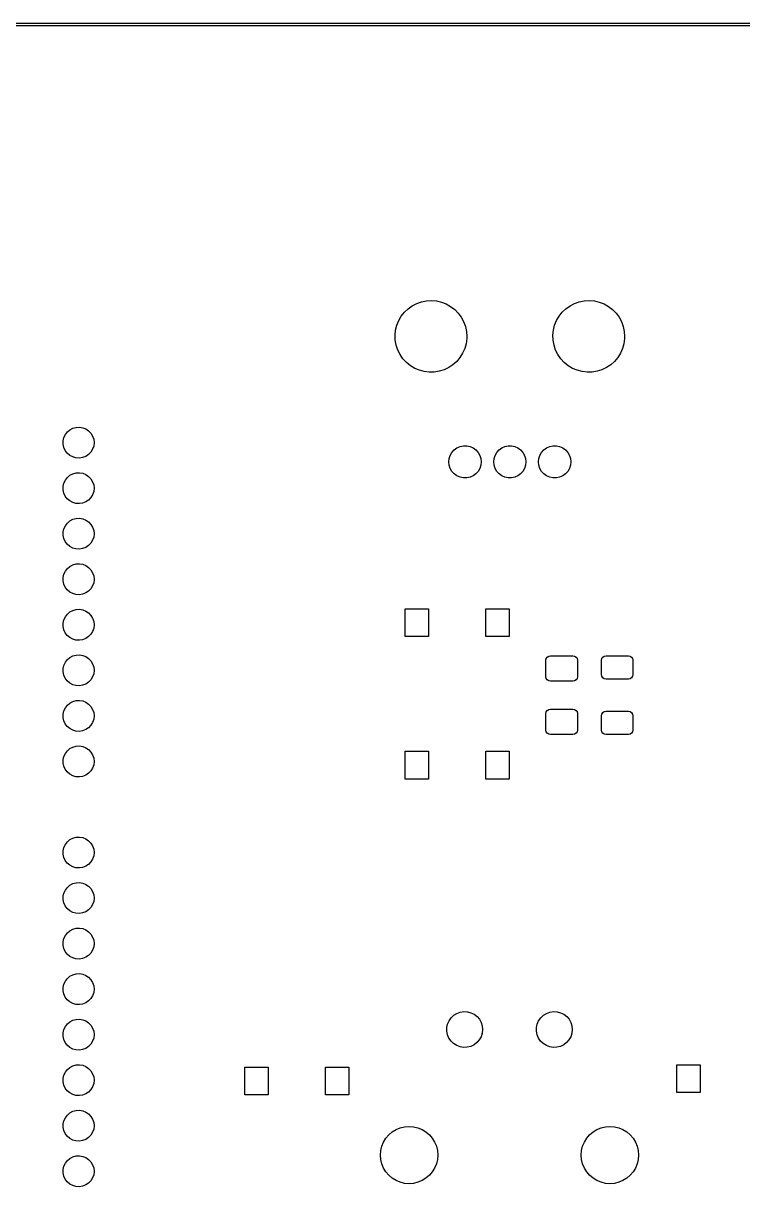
# Model space of a CAD drawing. Extents: x 0 to 360, y 0 to 260.
# Drawn here: x 277.9 to 318, y 195.2 to 260.1 of the extents above; entities that cross this region are included whole.
import ezdxf

# ---------------------------------------------------------------- set-up
doc = ezdxf.new("R2010")
doc.units = 0
doc.layers.add('BLACK', color=7, linetype='CONTINUOUS')

msp = doc.modelspace()

# ---------------------------------------------------------------- linework, layer by layer
at = {"layer": 'BLACK', "linetype": 'CONTINUOUS'}
for p, q in [((0, 260.075), (360, 260.075)), ((359.925, 259.925), (0.075, 259.925)), ((299.131, 243.956), (299.335, 244.151)), ((299.335, 244.151), (299.565, 244.315)), ((299.565, 244.315), (299.816, 244.446)), ((299.816, 244.446), (300.082, 244.539)), ((300.082, 244.539), (300.359, 244.594)), ((300.359, 244.594), (300.641, 244.61)), ((300.641, 244.61), (300.923, 244.585)), ((300.923, 244.585), (301.198, 244.522)), ((301.198, 244.522), (301.462, 244.42)), ((301.462, 244.42), (301.708, 244.282)), ((301.708, 244.282), (301.933, 244.11)), ((301.933, 244.11), (302.131, 243.909)), ((307.931, 243.956), (308.135, 244.151)), ((308.135, 244.151), (308.365, 244.315)), ((308.365, 244.315), (308.616, 244.446)), ((308.616, 244.446), (308.882, 244.539)), ((308.882, 244.539), (309.159, 244.594)), ((309.159, 244.594), (309.441, 244.61)), ((309.441, 244.61), (309.723, 244.585)), ((309.723, 244.585), (309.998, 244.522)), ((309.998, 244.522), (310.262, 244.42)), ((310.262, 244.42), (310.508, 244.282)), ((310.508, 244.282), (310.733, 244.11)), ((310.733, 244.11), (310.931, 243.909)), ((298.708, 243.228), (298.814, 243.49)), ((298.814, 243.49), (298.956, 243.734)), ((298.956, 243.734), (299.131, 243.956)), ((302.131, 243.909), (302.299, 243.682)), ((302.299, 243.682), (302.433, 243.433)), ((302.433, 243.433), (302.531, 243.168)), ((307.508, 243.228), (307.614, 243.49)), ((307.614, 243.49), (307.756, 243.734)), ((307.756, 243.734), (307.931, 243.956)), ((310.931, 243.909), (311.099, 243.682)), ((311.099, 243.682), (311.233, 243.433)), ((311.233, 243.433), (311.331, 243.168)), ((298.611, 242.673), (298.64, 242.954)), ((298.64, 242.954), (298.708, 243.228)), ((302.531, 243.168), (302.59, 242.892)), ((302.59, 242.892), (302.61, 242.61)), ((307.411, 242.673), (307.44, 242.954)), ((307.44, 242.954), (307.508, 243.228)), ((311.331, 243.168), (311.39, 242.892)), ((311.39, 242.892), (311.41, 242.61)), ((298.622, 242.391), (298.611, 242.673)), ((298.673, 242.113), (298.622, 242.391)), ((298.762, 241.845), (298.673, 242.113)), ((302.568, 242.204), (302.492, 241.933)), ((302.606, 242.484), (302.568, 242.204)), ((302.61, 242.61), (302.606, 242.484)), ((307.422, 242.391), (307.411, 242.673)), ((307.473, 242.113), (307.422, 242.391)), ((307.562, 241.845), (307.473, 242.113)), ((311.368, 242.204), (311.292, 241.933)), ((311.406, 242.484), (311.368, 242.204)), ((311.41, 242.61), (311.406, 242.484)), ((298.889, 241.592), (298.762, 241.845)), ((299.049, 241.36), (298.889, 241.592)), ((302.228, 241.434), (302.046, 241.218)), ((302.378, 241.674), (302.228, 241.434)), ((302.492, 241.933), (302.378, 241.674)), ((307.689, 241.592), (307.562, 241.845)), ((307.849, 241.36), (307.689, 241.592)), ((311.028, 241.434), (310.846, 241.218)), ((311.178, 241.674), (311.028, 241.434)), ((311.292, 241.933), (311.178, 241.674)), ((299.241, 241.152), (299.049, 241.36)), ((299.46, 240.974), (299.241, 241.152)), ((299.702, 240.828), (299.46, 240.974)), ((299.962, 240.718), (299.702, 240.828)), ((301.601, 240.873), (301.346, 240.75)), ((301.836, 241.03), (301.601, 240.873)), ((302.046, 241.218), (301.836, 241.03)), ((308.041, 241.152), (307.849, 241.36)), ((308.26, 240.974), (308.041, 241.152)), ((308.502, 240.828), (308.26, 240.974)), ((308.762, 240.718), (308.502, 240.828)), ((310.401, 240.873), (310.146, 240.75)), ((310.636, 241.03), (310.401, 240.873)), ((310.846, 241.218), (310.636, 241.03)), ((300.235, 240.645), (299.962, 240.718)), ((300.516, 240.612), (300.235, 240.645)), ((300.798, 240.619), (300.516, 240.612)), ((301.077, 240.665), (300.798, 240.619)), ((301.346, 240.75), (301.077, 240.665)), ((309.035, 240.645), (308.762, 240.718)), ((309.316, 240.612), (309.035, 240.645)), ((309.598, 240.619), (309.316, 240.612)), ((309.877, 240.665), (309.598, 240.619)), ((310.146, 240.75), (309.877, 240.665)), ((280.64, 237.488), (280.819, 237.537)), ((280.819, 237.537), (281.006, 237.547)), ((281.006, 237.547), (281.19, 237.517)), ((281.19, 237.517), (281.363, 237.448)), ((280.099, 236.781), (280.14, 236.963)), ((280.14, 236.963), (280.219, 237.132)), ((280.219, 237.132), (280.332, 237.281)), ((280.332, 237.281), (280.475, 237.401)), ((280.475, 237.401), (280.64, 237.488)), ((281.363, 237.448), (281.517, 237.343)), ((281.517, 237.343), (281.645, 237.207)), ((281.645, 237.207), (281.741, 237.047)), ((281.741, 237.047), (281.801, 236.87)), ((281.801, 236.87), (281.821, 236.685)), ((280.099, 236.595), (280.099, 236.781)), ((280.138, 236.412), (280.099, 236.595)), ((280.216, 236.243), (280.138, 236.412)), ((280.328, 236.094), (280.216, 236.243)), ((281.739, 236.317), (281.642, 236.158)), ((281.8, 236.494), (281.739, 236.317)), ((281.821, 236.679), (281.8, 236.494)), ((281.821, 236.685), (281.821, 236.679)), ((301.782, 236.139), (301.908, 236.279)), ((301.908, 236.279), (302.06, 236.389)), ((302.06, 236.389), (302.232, 236.466)), ((302.232, 236.466), (302.416, 236.505)), ((302.416, 236.505), (302.604, 236.505)), ((302.604, 236.505), (302.788, 236.466)), ((302.788, 236.466), (302.96, 236.389)), ((302.96, 236.389), (303.112, 236.279)), ((303.112, 236.279), (303.238, 236.139)), ((304.282, 236.139), (304.408, 236.279)), ((304.408, 236.279), (304.56, 236.389)), ((304.56, 236.389), (304.732, 236.466)), ((304.732, 236.466), (304.916, 236.505)), ((304.916, 236.505), (305.104, 236.505)), ((305.104, 236.505), (305.288, 236.466)), ((305.288, 236.466), (305.46, 236.389)), ((305.46, 236.389), (305.612, 236.279)), ((305.612, 236.279), (305.738, 236.139)), ((306.782, 236.139), (306.908, 236.279)), ((306.908, 236.279), (307.06, 236.389)), ((307.06, 236.389), (307.232, 236.466)), ((307.232, 236.466), (307.416, 236.505)), ((307.416, 236.505), (307.604, 236.505)), ((307.604, 236.505), (307.788, 236.466)), ((307.788, 236.466), (307.96, 236.389)), ((307.96, 236.389), (308.112, 236.279)), ((308.112, 236.279), (308.238, 236.139)), ((280.47, 235.972), (280.328, 236.094)), ((280.634, 235.884), (280.47, 235.972)), ((280.813, 235.833), (280.634, 235.884)), ((281, 235.822), (280.813, 235.833)), ((281.184, 235.852), (281, 235.822)), ((281.358, 235.92), (281.184, 235.852)), ((281.513, 236.023), (281.358, 235.92)), ((281.642, 236.158), (281.513, 236.023)), ((301.61, 235.61), (301.63, 235.797)), ((301.63, 235.423), (301.61, 235.61)), ((301.63, 235.797), (301.688, 235.976)), ((301.688, 235.976), (301.782, 236.139)), ((303.238, 236.139), (303.332, 235.976)), ((303.332, 235.976), (303.39, 235.797)), ((303.39, 235.797), (303.41, 235.61)), ((303.41, 235.61), (303.39, 235.423)), ((304.11, 235.61), (304.13, 235.797)), ((304.13, 235.423), (304.11, 235.61)), ((304.13, 235.797), (304.188, 235.976)), ((304.188, 235.976), (304.282, 236.139)), ((305.738, 236.139), (305.832, 235.976)), ((305.832, 235.976), (305.89, 235.797)), ((305.89, 235.797), (305.91, 235.61)), ((305.91, 235.61), (305.89, 235.423)), ((306.61, 235.61), (306.63, 235.797)), ((306.63, 235.423), (306.61, 235.61)), ((306.63, 235.797), (306.688, 235.976)), ((306.688, 235.976), (306.782, 236.139)), ((308.238, 236.139), (308.332, 235.976)), ((308.332, 235.976), (308.39, 235.797)), ((308.39, 235.797), (308.41, 235.61)), ((308.41, 235.61), (308.39, 235.423)), ((280.475, 234.861), (280.64, 234.948)), ((280.64, 234.948), (280.819, 234.997)), ((280.819, 234.997), (281.006, 235.007)), ((281.006, 235.007), (281.19, 234.977)), ((281.19, 234.977), (281.363, 234.908)), ((301.688, 235.244), (301.63, 235.423)), ((301.782, 235.081), (301.688, 235.244)), ((301.908, 234.941), (301.782, 235.081)), ((302.06, 234.831), (301.908, 234.941)), ((303.112, 234.941), (302.96, 234.831)), ((303.238, 235.081), (303.112, 234.941)), ((303.332, 235.244), (303.238, 235.081)), ((303.39, 235.423), (303.332, 235.244)), ((304.188, 235.244), (304.13, 235.423)), ((304.282, 235.081), (304.188, 235.244)), ((304.408, 234.941), (304.282, 235.081)), ((304.56, 234.831), (304.408, 234.941)), ((305.612, 234.941), (305.46, 234.831)), ((305.738, 235.081), (305.612, 234.941)), ((305.832, 235.244), (305.738, 235.081)), ((305.89, 235.423), (305.832, 235.244)), ((306.688, 235.244), (306.63, 235.423)), ((306.782, 235.081), (306.688, 235.244)), ((306.908, 234.941), (306.782, 235.081)), ((307.06, 234.831), (306.908, 234.941)), ((308.112, 234.941), (307.96, 234.831)), ((308.238, 235.081), (308.112, 234.941)), ((308.332, 235.244), (308.238, 235.081)), ((308.39, 235.423), (308.332, 235.244)), ((280.099, 234.241), (280.14, 234.423)), ((280.14, 234.423), (280.219, 234.592)), ((280.219, 234.592), (280.332, 234.741)), ((280.332, 234.741), (280.475, 234.861)), ((281.363, 234.908), (281.517, 234.803)), ((281.517, 234.803), (281.645, 234.667)), ((281.645, 234.667), (281.741, 234.507)), ((281.741, 234.507), (281.801, 234.33)), ((281.801, 234.33), (281.821, 234.145)), ((302.232, 234.754), (302.06, 234.831)), ((302.416, 234.715), (302.232, 234.754)), ((302.604, 234.715), (302.416, 234.715)), ((302.788, 234.754), (302.604, 234.715)), ((302.96, 234.831), (302.788, 234.754)), ((304.732, 234.754), (304.56, 234.831)), ((304.916, 234.715), (304.732, 234.754)), ((305.104, 234.715), (304.916, 234.715)), ((305.288, 234.754), (305.104, 234.715)), ((305.46, 234.831), (305.288, 234.754)), ((307.232, 234.754), (307.06, 234.831)), ((307.416, 234.715), (307.232, 234.754)), ((307.604, 234.715), (307.416, 234.715)), ((307.788, 234.754), (307.604, 234.715)), ((307.96, 234.831), (307.788, 234.754)), ((280.099, 234.055), (280.099, 234.241)), ((280.138, 233.872), (280.099, 234.055)), ((280.216, 233.703), (280.138, 233.872)), ((280.328, 233.554), (280.216, 233.703)), ((281.642, 233.618), (281.513, 233.483)), ((281.739, 233.777), (281.642, 233.618)), ((281.8, 233.954), (281.739, 233.777)), ((281.821, 234.139), (281.8, 233.954)), ((281.821, 234.145), (281.821, 234.139)), ((280.47, 233.432), (280.328, 233.554)), ((280.634, 233.344), (280.47, 233.432)), ((280.813, 233.293), (280.634, 233.344)), ((281, 233.282), (280.813, 233.293)), ((281.184, 233.312), (281, 233.282)), ((281.358, 233.38), (281.184, 233.312)), ((281.513, 233.483), (281.358, 233.38)), ((280.332, 232.201), (280.475, 232.321)), ((280.475, 232.321), (280.64, 232.408)), ((280.64, 232.408), (280.819, 232.457)), ((280.819, 232.457), (281.006, 232.467)), ((281.006, 232.467), (281.19, 232.437)), ((281.19, 232.437), (281.363, 232.368)), ((281.363, 232.368), (281.517, 232.263)), ((280.099, 231.701), (280.14, 231.883)), ((280.099, 231.515), (280.099, 231.701)), ((280.14, 231.883), (280.219, 232.052)), ((280.219, 232.052), (280.332, 232.201)), ((281.517, 232.263), (281.645, 232.127)), ((281.645, 232.127), (281.741, 231.967)), ((281.741, 231.967), (281.801, 231.79)), ((281.801, 231.79), (281.821, 231.605)), ((280.138, 231.332), (280.099, 231.515)), ((280.216, 231.163), (280.138, 231.332)), ((280.328, 231.014), (280.216, 231.163)), ((281.642, 231.078), (281.513, 230.943)), ((281.739, 231.237), (281.642, 231.078)), ((281.8, 231.414), (281.739, 231.237)), ((281.821, 231.599), (281.8, 231.414)), ((281.821, 231.605), (281.821, 231.599)), ((280.47, 230.892), (280.328, 231.014)), ((280.634, 230.804), (280.47, 230.892)), ((280.813, 230.753), (280.634, 230.804)), ((281, 230.742), (280.813, 230.753)), ((281.184, 230.772), (281, 230.742)), ((281.358, 230.84), (281.184, 230.772)), ((281.513, 230.943), (281.358, 230.84)), ((280.332, 229.661), (280.475, 229.781)), ((280.475, 229.781), (280.64, 229.868)), ((280.64, 229.868), (280.819, 229.917)), ((280.819, 229.917), (281.006, 229.927)), ((281.006, 229.927), (281.19, 229.897)), ((281.19, 229.897), (281.363, 229.828)), ((281.363, 229.828), (281.517, 229.723)), ((281.517, 229.723), (281.645, 229.587)), ((280.099, 229.161), (280.14, 229.343)), ((280.099, 228.975), (280.099, 229.161)), ((280.14, 229.343), (280.219, 229.512)), ((280.219, 229.512), (280.332, 229.661)), ((281.645, 229.587), (281.741, 229.427)), ((281.741, 229.427), (281.801, 229.25)), ((281.801, 229.25), (281.821, 229.065)), ((280.138, 228.792), (280.099, 228.975)), ((280.216, 228.623), (280.138, 228.792)), ((280.328, 228.474), (280.216, 228.623)), ((280.47, 228.352), (280.328, 228.474)), ((281.642, 228.538), (281.513, 228.403)), ((281.739, 228.697), (281.642, 228.538)), ((281.8, 228.874), (281.739, 228.697)), ((281.821, 229.059), (281.8, 228.874)), ((281.821, 229.065), (281.821, 229.059)), ((280.634, 228.264), (280.47, 228.352)), ((280.813, 228.213), (280.634, 228.264)), ((281, 228.202), (280.813, 228.213)), ((281.184, 228.232), (281, 228.202)), ((281.358, 228.3), (281.184, 228.232)), ((281.513, 228.403), (281.358, 228.3)), ((280.332, 227.121), (280.475, 227.241)), ((280.475, 227.241), (280.64, 227.328)), ((280.64, 227.328), (280.819, 227.377)), ((280.819, 227.377), (281.006, 227.387)), ((281.006, 227.387), (281.19, 227.357)), ((281.19, 227.357), (281.363, 227.288)), ((281.363, 227.288), (281.517, 227.183)), ((281.517, 227.183), (281.645, 227.047)), ((299.17, 225.87), (299.17, 227.42)), ((299.17, 227.42), (300.47, 227.42)), ((300.47, 227.42), (300.47, 225.87)), ((303.67, 225.87), (303.67, 227.42)), ((303.67, 227.42), (304.97, 227.42)), ((304.97, 227.42), (304.97, 225.87)), ((280.099, 226.621), (280.14, 226.803)), ((280.099, 226.435), (280.099, 226.621)), ((280.14, 226.803), (280.219, 226.972)), ((280.219, 226.972), (280.332, 227.121)), ((281.645, 227.047), (281.741, 226.887)), ((281.741, 226.887), (281.801, 226.71)), ((281.821, 226.519), (281.8, 226.334)), ((281.801, 226.71), (281.821, 226.525)), ((281.821, 226.525), (281.821, 226.519)), ((280.138, 226.252), (280.099, 226.435)), ((280.216, 226.083), (280.138, 226.252)), ((280.328, 225.934), (280.216, 226.083)), ((280.47, 225.812), (280.328, 225.934)), ((281.513, 225.863), (281.358, 225.76)), ((281.642, 225.998), (281.513, 225.863)), ((281.739, 226.157), (281.642, 225.998)), ((281.8, 226.334), (281.739, 226.157)), ((300.47, 225.87), (299.17, 225.87)), ((304.97, 225.87), (303.67, 225.87)), ((280.634, 225.724), (280.47, 225.812)), ((280.813, 225.673), (280.634, 225.724)), ((281, 225.662), (280.813, 225.673)), ((281.184, 225.692), (281, 225.662)), ((281.358, 225.76), (281.184, 225.692)), ((280.219, 224.432), (280.332, 224.581)), ((280.332, 224.581), (280.475, 224.701)), ((280.475, 224.701), (280.64, 224.788)), ((280.64, 224.788), (280.819, 224.837)), ((280.819, 224.837), (281.006, 224.847)), ((281.006, 224.847), (281.19, 224.817)), ((281.19, 224.817), (281.363, 224.748)), ((281.363, 224.748), (281.517, 224.643)), ((281.517, 224.643), (281.645, 224.507)), ((307.025, 224.55), (307.044, 224.646)), ((307.025, 223.625), (307.025, 224.55)), ((307.044, 224.646), (307.098, 224.727)), ((307.098, 224.727), (307.179, 224.781)), ((307.179, 224.781), (307.275, 224.8)), ((307.275, 224.8), (308.525, 224.8)), ((308.525, 224.8), (308.621, 224.781)), ((308.621, 224.781), (308.702, 224.727)), ((308.702, 224.727), (308.756, 224.646)), ((308.756, 224.646), (308.775, 224.55)), ((308.775, 224.55), (308.775, 223.625)), ((310.125, 224.55), (310.144, 224.646)), ((310.125, 223.75), (310.125, 224.55)), ((310.144, 224.646), (310.198, 224.727)), ((310.198, 224.727), (310.279, 224.781)), ((310.279, 224.781), (310.375, 224.8)), ((310.375, 224.8), (311.625, 224.8)), ((311.625, 224.8), (311.721, 224.781)), ((311.721, 224.781), (311.802, 224.727)), ((311.802, 224.727), (311.856, 224.646)), ((311.856, 224.646), (311.875, 224.55)), ((311.875, 224.55), (311.875, 223.75)), ((280.099, 224.081), (280.14, 224.263)), ((280.099, 223.895), (280.099, 224.081)), ((280.138, 223.712), (280.099, 223.895)), ((280.14, 224.263), (280.219, 224.432)), ((281.645, 224.507), (281.741, 224.347)), ((281.741, 224.347), (281.801, 224.17)), ((281.821, 223.979), (281.8, 223.794)), ((281.801, 224.17), (281.821, 223.985)), ((281.821, 223.985), (281.821, 223.979)), ((280.216, 223.543), (280.138, 223.712)), ((280.328, 223.394), (280.216, 223.543)), ((280.47, 223.272), (280.328, 223.394)), ((280.634, 223.184), (280.47, 223.272)), ((281.513, 223.323), (281.358, 223.22)), ((281.642, 223.458), (281.513, 223.323)), ((281.739, 223.617), (281.642, 223.458)), ((281.8, 223.794), (281.739, 223.617)), ((307.044, 223.529), (307.025, 223.625)), ((307.098, 223.448), (307.044, 223.529)), ((307.179, 223.394), (307.098, 223.448)), ((307.275, 223.375), (307.179, 223.394)), ((308.525, 223.375), (307.275, 223.375)), ((308.621, 223.394), (308.525, 223.375)), ((308.702, 223.448), (308.621, 223.394)), ((308.756, 223.529), (308.702, 223.448)), ((308.775, 223.625), (308.756, 223.529)), ((310.144, 223.654), (310.125, 223.75)), ((310.198, 223.573), (310.144, 223.654)), ((310.279, 223.519), (310.198, 223.573)), ((310.375, 223.5), (310.279, 223.519)), ((311.625, 223.5), (310.375, 223.5)), ((311.721, 223.519), (311.625, 223.5)), ((311.802, 223.573), (311.721, 223.519)), ((311.856, 223.654), (311.802, 223.573)), ((311.875, 223.75), (311.856, 223.654)), ((280.813, 223.133), (280.634, 223.184)), ((281, 223.122), (280.813, 223.133)), ((281.184, 223.152), (281, 223.122)), ((281.358, 223.22), (281.184, 223.152)), ((280.219, 221.892), (280.332, 222.041)), ((280.332, 222.041), (280.475, 222.161)), ((280.475, 222.161), (280.64, 222.248)), ((280.64, 222.248), (280.819, 222.297)), ((280.819, 222.297), (281.006, 222.307)), ((281.006, 222.307), (281.19, 222.277)), ((281.19, 222.277), (281.363, 222.208)), ((281.363, 222.208), (281.517, 222.103)), ((281.517, 222.103), (281.645, 221.967)), ((281.645, 221.967), (281.741, 221.807)), ((280.099, 221.541), (280.14, 221.723)), ((280.099, 221.355), (280.099, 221.541)), ((280.138, 221.172), (280.099, 221.355)), ((280.14, 221.723), (280.219, 221.892)), ((281.741, 221.807), (281.801, 221.63)), ((281.821, 221.439), (281.8, 221.254)), ((281.801, 221.63), (281.821, 221.445)), ((281.821, 221.445), (281.821, 221.439)), ((307.025, 221.575), (307.044, 221.671)), ((307.025, 220.65), (307.025, 221.575)), ((307.044, 221.671), (307.098, 221.752)), ((307.098, 221.752), (307.179, 221.806)), ((307.179, 221.806), (307.275, 221.825)), ((307.275, 221.825), (308.525, 221.825)), ((308.525, 221.825), (308.621, 221.806)), ((308.621, 221.806), (308.702, 221.752)), ((308.702, 221.752), (308.756, 221.671)), ((308.756, 221.671), (308.775, 221.575)), ((308.775, 221.575), (308.775, 220.65)), ((310.125, 221.45), (310.144, 221.546)), ((310.125, 220.65), (310.125, 221.45)), ((310.144, 221.546), (310.198, 221.627)), ((310.198, 221.627), (310.279, 221.681)), ((310.279, 221.681), (310.375, 221.7)), ((310.375, 221.7), (311.625, 221.7)), ((311.625, 221.7), (311.721, 221.681)), ((311.721, 221.681), (311.802, 221.627)), ((311.802, 221.627), (311.856, 221.546)), ((311.856, 221.546), (311.875, 221.45)), ((311.875, 221.45), (311.875, 220.65)), ((280.216, 221.003), (280.138, 221.172)), ((280.328, 220.854), (280.216, 221.003)), ((280.47, 220.732), (280.328, 220.854)), ((280.634, 220.644), (280.47, 220.732)), ((280.813, 220.593), (280.634, 220.644)), ((281.358, 220.68), (281.184, 220.612)), ((281.513, 220.783), (281.358, 220.68)), ((281.642, 220.918), (281.513, 220.783)), ((281.739, 221.077), (281.642, 220.918)), ((281.8, 221.254), (281.739, 221.077)), ((307.044, 220.554), (307.025, 220.65)), ((308.775, 220.65), (308.756, 220.554)), ((310.144, 220.554), (310.125, 220.65)), ((311.875, 220.65), (311.856, 220.554)), ((281, 220.582), (280.813, 220.593)), ((281.184, 220.612), (281, 220.582)), ((307.098, 220.473), (307.044, 220.554)), ((307.179, 220.419), (307.098, 220.473)), ((307.275, 220.4), (307.179, 220.419)), ((308.525, 220.4), (307.275, 220.4)), ((308.621, 220.419), (308.525, 220.4)), ((308.702, 220.473), (308.621, 220.419)), ((308.756, 220.554), (308.702, 220.473)), ((310.198, 220.473), (310.144, 220.554)), ((310.279, 220.419), (310.198, 220.473)), ((310.375, 220.4), (310.279, 220.419)), ((311.625, 220.4), (310.375, 220.4)), ((311.721, 220.419), (311.625, 220.4)), ((311.802, 220.473), (311.721, 220.419)), ((311.856, 220.554), (311.802, 220.473)), ((280.14, 219.183), (280.219, 219.352)), ((280.219, 219.352), (280.332, 219.501)), ((280.332, 219.501), (280.475, 219.621)), ((280.475, 219.621), (280.64, 219.708)), ((280.64, 219.708), (280.819, 219.757)), ((280.819, 219.757), (281.006, 219.767)), ((281.006, 219.767), (281.19, 219.737)), ((281.19, 219.737), (281.363, 219.668)), ((281.363, 219.668), (281.517, 219.563)), ((281.517, 219.563), (281.645, 219.427)), ((281.645, 219.427), (281.741, 219.267)), ((299.17, 217.92), (299.17, 219.47)), ((299.17, 219.47), (300.47, 219.47)), ((300.47, 219.47), (300.47, 217.92)), ((303.67, 217.92), (303.67, 219.47)), ((303.67, 219.47), (304.97, 219.47)), ((304.97, 219.47), (304.97, 217.92)), ((280.099, 219.001), (280.14, 219.183)), ((280.099, 218.815), (280.099, 219.001)), ((280.138, 218.632), (280.099, 218.815)), ((281.8, 218.714), (281.739, 218.537)), ((281.741, 219.267), (281.801, 219.09)), ((281.821, 218.899), (281.8, 218.714)), ((281.801, 219.09), (281.821, 218.905)), ((281.821, 218.905), (281.821, 218.899)), ((280.216, 218.463), (280.138, 218.632)), ((280.328, 218.314), (280.216, 218.463)), ((280.47, 218.192), (280.328, 218.314)), ((280.634, 218.104), (280.47, 218.192)), ((280.813, 218.053), (280.634, 218.104)), ((281, 218.042), (280.813, 218.053)), ((281.184, 218.072), (281, 218.042)), ((281.358, 218.14), (281.184, 218.072)), ((281.513, 218.243), (281.358, 218.14)), ((281.642, 218.378), (281.513, 218.243)), ((281.739, 218.537), (281.642, 218.378)), ((300.47, 217.92), (299.17, 217.92)), ((304.97, 217.92), (303.67, 217.92)), ((280.14, 214.103), (280.219, 214.272)), ((280.219, 214.272), (280.332, 214.421)), ((280.332, 214.421), (280.475, 214.541)), ((280.475, 214.541), (280.64, 214.628)), ((280.64, 214.628), (280.819, 214.677)), ((280.819, 214.677), (281.006, 214.687)), ((281.006, 214.687), (281.19, 214.657)), ((281.19, 214.657), (281.363, 214.588)), ((281.363, 214.588), (281.517, 214.483)), ((281.517, 214.483), (281.645, 214.347)), ((281.645, 214.347), (281.741, 214.187)), ((281.741, 214.187), (281.801, 214.01)), ((280.099, 213.921), (280.14, 214.103)), ((280.099, 213.735), (280.099, 213.921)), ((280.138, 213.552), (280.099, 213.735)), ((280.216, 213.383), (280.138, 213.552)), ((281.8, 213.634), (281.739, 213.457)), ((281.821, 213.819), (281.8, 213.634)), ((281.801, 214.01), (281.821, 213.825)), ((281.821, 213.825), (281.821, 213.819)), ((280.328, 213.234), (280.216, 213.383)), ((280.47, 213.112), (280.328, 213.234)), ((280.634, 213.024), (280.47, 213.112)), ((280.813, 212.973), (280.634, 213.024)), ((281, 212.962), (280.813, 212.973)), ((281.184, 212.992), (281, 212.962)), ((281.358, 213.06), (281.184, 212.992)), ((281.513, 213.163), (281.358, 213.06)), ((281.642, 213.298), (281.513, 213.163)), ((281.739, 213.457), (281.642, 213.298)), ((280.099, 211.381), (280.14, 211.563)), ((280.14, 211.563), (280.219, 211.732)), ((280.219, 211.732), (280.332, 211.881)), ((280.332, 211.881), (280.475, 212.001)), ((280.475, 212.001), (280.64, 212.088)), ((280.64, 212.088), (280.819, 212.137)), ((280.819, 212.137), (281.006, 212.147)), ((281.006, 212.147), (281.19, 212.117)), ((281.19, 212.117), (281.363, 212.048)), ((281.363, 212.048), (281.517, 211.943)), ((281.517, 211.943), (281.645, 211.807)), ((281.645, 211.807), (281.741, 211.647)), ((281.741, 211.647), (281.801, 211.47)), ((280.099, 211.195), (280.099, 211.381)), ((280.138, 211.012), (280.099, 211.195)), ((280.216, 210.843), (280.138, 211.012)), ((281.739, 210.917), (281.642, 210.758)), ((281.8, 211.094), (281.739, 210.917)), ((281.821, 211.279), (281.8, 211.094)), ((281.801, 211.47), (281.821, 211.285)), ((281.821, 211.285), (281.821, 211.279)), ((280.328, 210.694), (280.216, 210.843)), ((280.47, 210.572), (280.328, 210.694)), ((280.634, 210.484), (280.47, 210.572)), ((280.813, 210.433), (280.634, 210.484)), ((281, 210.422), (280.813, 210.433)), ((281.184, 210.452), (281, 210.422)), ((281.358, 210.52), (281.184, 210.452)), ((281.513, 210.623), (281.358, 210.52)), ((281.642, 210.758), (281.513, 210.623)), ((280.819, 209.597), (281.006, 209.607)), ((281.006, 209.607), (281.19, 209.577)), ((280.099, 208.841), (280.14, 209.023)), ((280.14, 209.023), (280.219, 209.192)), ((280.219, 209.192), (280.332, 209.341)), ((280.332, 209.341), (280.475, 209.461)), ((280.475, 209.461), (280.64, 209.548)), ((280.64, 209.548), (280.819, 209.597)), ((281.19, 209.577), (281.363, 209.508)), ((281.363, 209.508), (281.517, 209.403)), ((281.517, 209.403), (281.645, 209.267)), ((281.645, 209.267), (281.741, 209.107)), ((281.741, 209.107), (281.801, 208.93)), ((280.099, 208.655), (280.099, 208.841)), ((280.138, 208.472), (280.099, 208.655)), ((280.216, 208.303), (280.138, 208.472)), ((281.739, 208.377), (281.642, 208.218)), ((281.8, 208.554), (281.739, 208.377)), ((281.821, 208.739), (281.8, 208.554)), ((281.801, 208.93), (281.821, 208.745)), ((281.821, 208.745), (281.821, 208.739)), ((280.328, 208.154), (280.216, 208.303)), ((280.47, 208.032), (280.328, 208.154)), ((280.634, 207.944), (280.47, 208.032)), ((280.813, 207.893), (280.634, 207.944)), ((281, 207.882), (280.813, 207.893)), ((281.184, 207.912), (281, 207.882)), ((281.358, 207.98), (281.184, 207.912)), ((281.513, 208.083), (281.358, 207.98)), ((281.642, 208.218), (281.513, 208.083)), ((280.64, 207.008), (280.819, 207.057)), ((280.819, 207.057), (281.006, 207.067)), ((281.006, 207.067), (281.19, 207.037)), ((281.19, 207.037), (281.363, 206.968)), ((280.099, 206.301), (280.14, 206.483)), ((280.14, 206.483), (280.219, 206.652)), ((280.219, 206.652), (280.332, 206.801)), ((280.332, 206.801), (280.475, 206.921)), ((280.475, 206.921), (280.64, 207.008)), ((281.363, 206.968), (281.517, 206.863)), ((281.517, 206.863), (281.645, 206.727)), ((281.645, 206.727), (281.741, 206.567)), ((281.741, 206.567), (281.801, 206.39)), ((281.801, 206.39), (281.821, 206.205)), ((280.099, 206.115), (280.099, 206.301)), ((280.138, 205.932), (280.099, 206.115)), ((280.216, 205.763), (280.138, 205.932)), ((280.328, 205.614), (280.216, 205.763)), ((281.739, 205.837), (281.642, 205.678)), ((281.8, 206.014), (281.739, 205.837)), ((281.821, 206.199), (281.8, 206.014)), ((281.821, 206.205), (281.821, 206.199)), ((280.47, 205.492), (280.328, 205.614)), ((280.634, 205.404), (280.47, 205.492)), ((280.813, 205.353), (280.634, 205.404)), ((281, 205.342), (280.813, 205.353)), ((281.184, 205.372), (281, 205.342)), ((281.358, 205.44), (281.184, 205.372)), ((281.513, 205.543), (281.358, 205.44)), ((281.642, 205.678), (281.513, 205.543)), ((280.475, 204.381), (280.64, 204.468)), ((280.64, 204.468), (280.819, 204.517)), ((280.819, 204.517), (281.006, 204.527)), ((281.006, 204.527), (281.19, 204.497)), ((281.19, 204.497), (281.363, 204.428)), ((281.363, 204.428), (281.517, 204.323)), ((301.537, 204.252), (301.617, 204.438)), ((301.617, 204.438), (301.733, 204.603)), ((301.733, 204.603), (301.88, 204.742)), ((301.88, 204.742), (302.052, 204.849)), ((302.052, 204.849), (302.241, 204.919)), ((302.241, 204.919), (302.441, 204.949)), ((302.441, 204.949), (302.643, 204.938)), ((302.643, 204.938), (302.839, 204.887)), ((302.839, 204.887), (303.02, 204.798)), ((303.02, 204.798), (303.18, 204.674)), ((303.18, 204.674), (303.311, 204.521)), ((303.311, 204.521), (303.409, 204.344)), ((306.537, 204.252), (306.617, 204.438)), ((306.617, 204.438), (306.733, 204.603)), ((306.733, 204.603), (306.88, 204.742)), ((306.88, 204.742), (307.052, 204.849)), ((307.052, 204.849), (307.241, 204.919)), ((307.241, 204.919), (307.441, 204.949)), ((307.441, 204.949), (307.643, 204.938)), ((307.643, 204.938), (307.839, 204.887)), ((307.839, 204.887), (308.02, 204.798)), ((308.02, 204.798), (308.18, 204.674)), ((308.18, 204.674), (308.311, 204.521)), ((308.311, 204.521), (308.409, 204.344)), ((280.099, 203.761), (280.14, 203.943)), ((280.14, 203.943), (280.219, 204.112)), ((280.219, 204.112), (280.332, 204.261)), ((280.332, 204.261), (280.475, 204.381)), ((281.517, 204.323), (281.645, 204.187)), ((281.645, 204.187), (281.741, 204.027)), ((281.741, 204.027), (281.801, 203.85)), ((281.801, 203.85), (281.821, 203.665)), ((301.495, 204.055), (301.537, 204.252)), ((301.495, 203.852), (301.495, 204.055)), ((301.535, 203.654), (301.495, 203.852)), ((303.409, 204.344), (303.47, 204.151)), ((303.49, 203.943), (303.468, 203.742)), ((303.47, 204.151), (303.49, 203.95)), ((303.49, 203.95), (303.49, 203.943)), ((306.495, 204.055), (306.537, 204.252)), ((306.495, 203.852), (306.495, 204.055)), ((306.535, 203.654), (306.495, 203.852)), ((308.409, 204.344), (308.47, 204.151)), ((308.49, 203.943), (308.468, 203.742)), ((308.47, 204.151), (308.49, 203.95)), ((308.49, 203.95), (308.49, 203.943)), ((280.099, 203.575), (280.099, 203.761)), ((280.138, 203.392), (280.099, 203.575)), ((280.216, 203.223), (280.138, 203.392)), ((280.328, 203.074), (280.216, 203.223)), ((281.642, 203.138), (281.513, 203.003)), ((281.739, 203.297), (281.642, 203.138)), ((281.8, 203.474), (281.739, 203.297)), ((281.821, 203.659), (281.8, 203.474)), ((281.821, 203.665), (281.821, 203.659)), ((301.614, 203.468), (301.535, 203.654)), ((301.728, 203.302), (301.614, 203.468)), ((301.874, 203.162), (301.728, 203.302)), ((302.045, 203.054), (301.874, 203.162)), ((303.175, 203.221), (303.014, 203.098)), ((303.307, 203.374), (303.175, 203.221)), ((303.406, 203.55), (303.307, 203.374)), ((303.468, 203.742), (303.406, 203.55)), ((306.614, 203.468), (306.535, 203.654)), ((306.728, 203.302), (306.614, 203.468)), ((306.874, 203.162), (306.728, 203.302)), ((307.045, 203.054), (306.874, 203.162)), ((308.175, 203.221), (308.014, 203.098)), ((308.307, 203.374), (308.175, 203.221)), ((308.406, 203.55), (308.307, 203.374)), ((308.468, 203.742), (308.406, 203.55)), ((280.47, 202.952), (280.328, 203.074)), ((280.634, 202.864), (280.47, 202.952)), ((280.813, 202.813), (280.634, 202.864)), ((281, 202.802), (280.813, 202.813)), ((281.184, 202.832), (281, 202.802)), ((281.358, 202.9), (281.184, 202.832)), ((281.513, 203.003), (281.358, 202.9)), ((302.235, 202.983), (302.045, 203.054)), ((302.434, 202.952), (302.235, 202.983)), ((302.636, 202.961), (302.434, 202.952)), ((302.832, 203.01), (302.636, 202.961)), ((303.014, 203.098), (302.832, 203.01)), ((307.235, 202.983), (307.045, 203.054)), ((307.434, 202.952), (307.235, 202.983)), ((307.636, 202.961), (307.434, 202.952)), ((307.832, 203.01), (307.636, 202.961)), ((308.014, 203.098), (307.832, 203.01)), ((280.332, 201.721), (280.475, 201.841)), ((280.475, 201.841), (280.64, 201.928)), ((280.64, 201.928), (280.819, 201.977)), ((280.819, 201.977), (281.006, 201.987)), ((281.006, 201.987), (281.19, 201.957)), ((281.19, 201.957), (281.363, 201.888)), ((281.363, 201.888), (281.517, 201.783)), ((290.23, 200.31), (290.23, 201.86)), ((290.23, 201.86), (291.53, 201.86)), ((291.53, 201.86), (291.53, 200.31)), ((294.73, 200.31), (294.73, 201.86)), ((294.73, 201.86), (296.03, 201.86)), ((296.03, 201.86), (296.03, 200.31)), ((314.32, 200.44), (314.32, 201.99)), ((314.32, 201.99), (315.62, 201.99)), ((315.62, 201.99), (315.62, 200.44)), ((280.099, 201.221), (280.14, 201.403)), ((280.099, 201.035), (280.099, 201.221)), ((280.14, 201.403), (280.219, 201.572)), ((280.219, 201.572), (280.332, 201.721)), ((281.517, 201.783), (281.645, 201.647)), ((281.645, 201.647), (281.741, 201.487)), ((281.741, 201.487), (281.801, 201.31)), ((281.801, 201.31), (281.821, 201.125)), ((280.138, 200.852), (280.099, 201.035)), ((280.216, 200.683), (280.138, 200.852)), ((280.328, 200.534), (280.216, 200.683)), ((280.47, 200.412), (280.328, 200.534)), ((281.642, 200.598), (281.513, 200.463)), ((281.739, 200.757), (281.642, 200.598)), ((281.8, 200.934), (281.739, 200.757)), ((281.821, 201.119), (281.8, 200.934)), ((281.821, 201.125), (281.821, 201.119)), ((280.634, 200.324), (280.47, 200.412)), ((280.813, 200.273), (280.634, 200.324)), ((281, 200.262), (280.813, 200.273)), ((281.184, 200.292), (281, 200.262)), ((281.358, 200.36), (281.184, 200.292)), ((281.513, 200.463), (281.358, 200.36)), ((291.53, 200.31), (290.23, 200.31)), ((296.03, 200.31), (294.73, 200.31)), ((315.62, 200.44), (314.32, 200.44)), ((280.332, 199.181), (280.475, 199.301)), ((280.475, 199.301), (280.64, 199.388)), ((280.64, 199.388), (280.819, 199.437)), ((280.819, 199.437), (281.006, 199.447)), ((281.006, 199.447), (281.19, 199.417)), ((281.19, 199.417), (281.363, 199.348)), ((281.363, 199.348), (281.517, 199.243)), ((281.517, 199.243), (281.645, 199.107)), ((280.099, 198.681), (280.14, 198.863)), ((280.099, 198.495), (280.099, 198.681)), ((280.14, 198.863), (280.219, 199.032)), ((280.219, 199.032), (280.332, 199.181)), ((281.645, 199.107), (281.741, 198.947)), ((281.741, 198.947), (281.801, 198.77)), ((281.821, 198.579), (281.8, 198.394)), ((281.801, 198.77), (281.821, 198.585)), ((281.821, 198.585), (281.821, 198.579)), ((280.138, 198.312), (280.099, 198.495)), ((280.216, 198.143), (280.138, 198.312)), ((280.328, 197.994), (280.216, 198.143)), ((280.47, 197.872), (280.328, 197.994)), ((281.642, 198.058), (281.513, 197.923)), ((281.739, 198.217), (281.642, 198.058)), ((281.8, 198.394), (281.739, 198.217)), ((298.096, 197.89), (298.259, 198.081)), ((298.259, 198.081), (298.45, 198.244)), ((298.45, 198.244), (298.664, 198.376)), ((298.664, 198.376), (298.896, 198.472)), ((298.896, 198.472), (299.14, 198.53)), ((299.14, 198.53), (299.39, 198.55)), ((299.39, 198.55), (299.64, 198.53)), ((299.64, 198.53), (299.884, 198.472)), ((299.884, 198.472), (300.116, 198.376)), ((300.116, 198.376), (300.33, 198.244)), ((300.33, 198.244), (300.521, 198.081)), ((300.521, 198.081), (300.684, 197.89)), ((309.296, 197.89), (309.459, 198.081)), ((309.459, 198.081), (309.65, 198.244)), ((309.65, 198.244), (309.864, 198.376)), ((309.864, 198.376), (310.096, 198.472)), ((310.096, 198.472), (310.34, 198.53)), ((310.34, 198.53), (310.59, 198.55)), ((310.59, 198.55), (310.84, 198.53)), ((310.84, 198.53), (311.084, 198.472)), ((311.084, 198.472), (311.316, 198.376)), ((311.316, 198.376), (311.53, 198.244)), ((311.53, 198.244), (311.721, 198.081)), ((311.721, 198.081), (311.884, 197.89)), ((280.634, 197.784), (280.47, 197.872)), ((280.813, 197.733), (280.634, 197.784)), ((281, 197.722), (280.813, 197.733)), ((281.184, 197.752), (281, 197.722)), ((281.358, 197.82), (281.184, 197.752)), ((281.513, 197.923), (281.358, 197.82)), ((297.81, 197.2), (297.868, 197.444)), ((297.868, 197.444), (297.964, 197.676)), ((297.964, 197.676), (298.096, 197.89)), ((300.684, 197.89), (300.816, 197.676)), ((300.816, 197.676), (300.912, 197.444)), ((300.912, 197.444), (300.97, 197.2)), ((309.01, 197.2), (309.068, 197.444)), ((309.068, 197.444), (309.164, 197.676)), ((309.164, 197.676), (309.296, 197.89)), ((311.884, 197.89), (312.016, 197.676)), ((312.016, 197.676), (312.112, 197.444)), ((312.112, 197.444), (312.17, 197.2)), ((280.219, 196.492), (280.332, 196.641)), ((280.332, 196.641), (280.475, 196.761)), ((280.475, 196.761), (280.64, 196.848)), ((280.64, 196.848), (280.819, 196.897)), ((280.819, 196.897), (281.006, 196.907)), ((281.006, 196.907), (281.19, 196.877)), ((281.19, 196.877), (281.363, 196.808)), ((281.363, 196.808), (281.517, 196.703)), ((281.517, 196.703), (281.645, 196.567)), ((297.79, 196.95), (297.81, 197.2)), ((297.81, 196.7), (297.79, 196.95)), ((297.868, 196.456), (297.81, 196.7)), ((300.97, 196.7), (300.912, 196.456)), ((300.97, 197.2), (300.99, 196.95)), ((300.99, 196.95), (300.97, 196.7)), ((308.99, 196.95), (309.01, 197.2)), ((309.01, 196.7), (308.99, 196.95)), ((309.068, 196.456), (309.01, 196.7)), ((312.17, 196.7), (312.112, 196.456)), ((312.17, 197.2), (312.19, 196.95)), ((312.19, 196.95), (312.17, 196.7)), ((280.099, 196.141), (280.14, 196.323)), ((280.099, 195.955), (280.099, 196.141)), ((280.14, 196.323), (280.219, 196.492)), ((281.645, 196.567), (281.741, 196.407)), ((281.741, 196.407), (281.801, 196.23)), ((281.821, 196.039), (281.8, 195.854)), ((281.801, 196.23), (281.821, 196.045)), ((281.821, 196.045), (281.821, 196.039)), ((297.964, 196.224), (297.868, 196.456)), ((298.096, 196.01), (297.964, 196.224)), ((298.259, 195.819), (298.096, 196.01)), ((300.684, 196.01), (300.521, 195.819)), ((300.816, 196.224), (300.684, 196.01)), ((300.912, 196.456), (300.816, 196.224)), ((309.164, 196.224), (309.068, 196.456)), ((309.296, 196.01), (309.164, 196.224)), ((309.459, 195.819), (309.296, 196.01)), ((311.884, 196.01), (311.721, 195.819)), ((312.016, 196.224), (311.884, 196.01)), ((312.112, 196.456), (312.016, 196.224)), ((280.138, 195.772), (280.099, 195.955)), ((280.216, 195.603), (280.138, 195.772)), ((280.328, 195.454), (280.216, 195.603)), ((280.47, 195.332), (280.328, 195.454)), ((280.634, 195.244), (280.47, 195.332)), ((281.513, 195.383), (281.358, 195.28)), ((281.642, 195.518), (281.513, 195.383)), ((281.739, 195.677), (281.642, 195.518)), ((281.8, 195.854), (281.739, 195.677)), ((298.45, 195.656), (298.259, 195.819)), ((298.664, 195.524), (298.45, 195.656)), ((298.896, 195.428), (298.664, 195.524)), ((299.14, 195.37), (298.896, 195.428)), ((299.39, 195.35), (299.14, 195.37)), ((299.64, 195.37), (299.39, 195.35)), ((299.884, 195.428), (299.64, 195.37)), ((300.116, 195.524), (299.884, 195.428)), ((300.33, 195.656), (300.116, 195.524)), ((300.521, 195.819), (300.33, 195.656)), ((309.65, 195.656), (309.459, 195.819)), ((309.864, 195.524), (309.65, 195.656)), ((310.096, 195.428), (309.864, 195.524)), ((310.34, 195.37), (310.096, 195.428)), ((310.59, 195.35), (310.34, 195.37)), ((310.84, 195.37), (310.59, 195.35)), ((311.084, 195.428), (310.84, 195.37)), ((311.316, 195.524), (311.084, 195.428)), ((311.53, 195.656), (311.316, 195.524)), ((311.721, 195.819), (311.53, 195.656)), ((280.813, 195.193), (280.634, 195.244)), ((281, 195.182), (280.813, 195.193)), ((281.184, 195.212), (281, 195.182)), ((281.358, 195.28), (281.184, 195.212))]:
    msp.add_line(p, q, dxfattribs=at)

doc.saveas('drawing.dxf')
